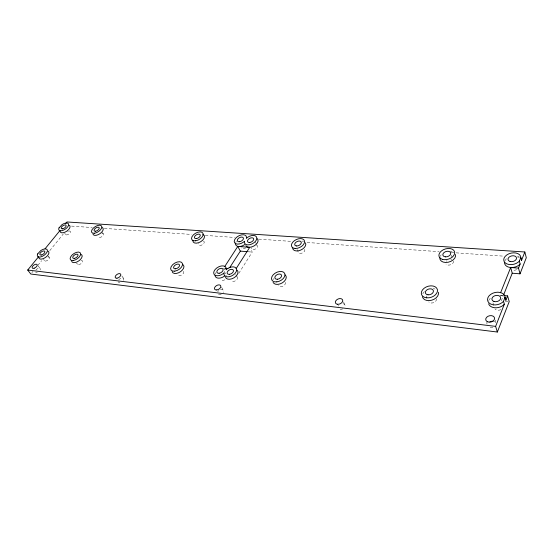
<?xml version="1.0" encoding="UTF-8"?>
<svg xmlns="http://www.w3.org/2000/svg" width="554" height="554" viewBox="0 0 554 554"><rect width="100%" height="100%" fill="white"/><g stroke="black" fill="none" stroke-linecap="round" stroke-linejoin="round"><path stroke-width="0.42" stroke-dasharray="2.77 2.08" d="M501.301 300.801L503.177 296.071M238.767 273.371L252.229 252.084L250.422 248.698M31.883 272.693L32.97 271.363M37.845 265.352L41.633 260.685M49.756 250.671L63.295 233.989M71.521 226.101L92.234 227.542M104.311 228.387L191.476 234.446M205.278 235.408L234.619 237.444M258.78 239.127L291.577 241.406M307.11 242.486L439.142 251.668M451.226 252.506L503.863 256.17M517.671 257.125L519.396 257.25M247.984 251.738L252.229 252.084M224.515 268.261L223.671 268.178L225.582 271.522M500.435 295.213L502.817 295.448M505.262 301.203L508.427 301.521M38.143 265.934L40.186 268.607M43.489 259.355L44.493 260.699M48.26 256.017L49.264 257.361M76.417 262.88L77.415 264.265M64.68 233.22L65.642 234.564M121.845 275.913L123.535 278.385M102.331 232.417L103.266 233.809M221.524 287.187L223.491 290.538M224.225 271.37L226.662 275.608M235.769 274.542L237.375 277.395M255.463 242.181L256.592 244.328M297.034 249.529L298.474 252.492M343.515 301.888L344.879 304.825M426.497 295.947L427.051 297.429M451.399 255.131L452.147 257.381M486.592 322.49L487.104 324.09M495.214 320.101L495.712 321.715M492.935 302.83L494.113 306.701M302.124 241.087A7.015 4.328 -25.7 0 1 303.55 241.364M504.881 260.996A8.656 5.748 -12.6 0 1 507.152 258.15M517.422 256.08A8.656 5.748 -12.6 0 1 519.174 256.8M440.278 256.28A8.088 5.332 -16.9 0 1 441.199 254.861M450.25 251.26A8.088 5.332 -16.9 0 1 452.092 251.578M215.312 273.918A6.842 4.155 -30 0 1 215.963 272.63M235.727 242.624A6.655 3.933 -28.4 0 1 236.329 241.406M422.82 293.8A8.296 5.734 -17.7 0 1 425.202 290.947M433.11 288.641A8.296 5.734 -17.7 0 1 434.987 289.029M118.695 279.957A3.172 1.773 -33.9 0 1 122.628 277.949A3.172 1.773 -33.9 0 1 123.23 280.497M119.927 282.512A3.172 1.773 -33.9 0 1 118.175 281.654M35.871 270.068A2.943 1.482 -35.6 0 1 39.196 268.205A2.943 1.482 -35.6 0 1 40.061 269.978M37.27 272.222A2.943 1.482 -35.6 0 1 35.65 272.249M220.45 289.749A3.462 2.154 -30.6 0 1 223.151 292.429M221.205 294.132A3.462 2.154 -30.6 0 1 217.646 294.139M217.694 291.778A3.462 2.154 -30.6 0 1 218.865 290.559M492.908 327.587A4.46 3.213 -12.6 0 1 488.676 327.075M494.23 321.521A4.46 3.213 -12.6 0 1 495.795 322.58M47.976 257.008A2.909 1.454 -35.1 0 1 49.244 258.524A2.909 1.454 -35.1 0 1 46.19 260.969A2.909 1.454 -35.1 0 1 44.403 259.874M68.987 231.032A2.825 1.399 -33.8 0 1 70.213 232.59A2.825 1.399 -33.8 0 1 66.93 234.875A2.825 1.399 -33.8 0 1 65.711 233.31M67.727 231.468A2.825 1.399 -33.8 0 1 68.371 231.191M101.874 233.49A2.915 1.503 -33.1 0 1 103.342 234.938A2.915 1.503 -33.1 0 1 100.322 237.382A2.915 1.503 -33.1 0 1 98.335 236.357M80.926 260.435A2.999 1.565 -34.4 0 1 82.352 262.021A2.999 1.565 -34.4 0 1 79.236 264.556A2.999 1.565 -34.4 0 1 77.276 263.406M342.94 303.71A3.85 2.638 -24.1 0 1 344.803 306.951M342.753 308.855A3.85 2.638 -24.1 0 1 338.459 308.82M338.092 306.154A3.85 2.638 -24.1 0 1 338.598 305.434M285.255 282.401A3.58 2.306 -27.3 0 1 282.658 286.293A3.58 2.306 -27.3 0 1 278.71 285.054M304.693 249.335A3.49 2.174 -25.6 0 1 302.228 253.012A3.49 2.174 -25.6 0 1 298.308 251.945M453.394 261.142A4.023 2.673 -16.7 0 1 450.797 264.687A4.023 2.673 -16.7 0 1 446.012 264.064M446.282 261.294A4.023 2.673 -16.7 0 1 446.96 260.65M450.804 259.501A4.023 2.673 -16.7 0 1 451.718 259.667M436.351 298.855A4.12 2.874 -17.5 0 1 433.623 302.623A4.12 2.874 -17.5 0 1 428.748 301.826M516.653 269.604A4.3 2.874 -12.4 0 1 512.395 270.054M488.78 300.552A8.878 6.205 -12.7 0 1 491.163 297.54M500.352 295.227A8.878 6.205 -12.7 0 1 503.503 296.383M237.05 276.938A3.435 2.126 -29.6 0 1 235.54 280.705A3.435 2.126 -29.6 0 1 231.26 280.504M245.761 247.846A3.31 1.974 -28.3 0 1 241.246 248.005M203.429 241.094A3.185 1.828 -30.1 0 1 203.65 243.587A3.185 1.828 -30.1 0 1 200.008 245.457A3.185 1.828 -30.1 0 1 198.54 243.601M183.443 271.349A3.276 1.925 -31.7 0 1 181.421 275.123A3.276 1.925 -31.7 0 1 177.841 274.209M256.509 245.062A3.345 2.008 -27.9 0 1 256.952 247.7A3.345 2.008 -27.9 0 1 253.123 249.653A3.345 2.008 -27.9 0 1 251.364 247.686M500.899 309.61A4.411 3.109 -12.5 0 1 494.985 308.973M224.827 279.812A3.4 2.084 -30 0 1 220.914 278.842M225.623 275.4A3.4 2.084 -30 0 1 226.267 275.553M272.956 279.888A7.202 4.598 -27.3 0 1 273.565 278.524"/><path stroke-width="0.83" d="M38.725 256.55L27.7 270.04L30.802 274.029L497.367 332.033L509.216 301.605L507.589 295.912L504.41 295.601M520.026 273.835L518.502 268.115L510.677 267.506L512.235 273.205L520.026 273.835L526.3 257.728L524.832 251.987L66.979 221.967L65.483 223.795M497.367 332.033L495.629 326.382L504.341 304.188L503.496 301.3L505.047 297.366L504.853 296.099A8.906 6.205 -12.9 0 0 492.79 293.211A8.906 6.205 -12.9 0 0 488.974 302.872A8.906 6.205 -12.9 0 0 502.346 302.442L503.496 301.3M505.047 297.366L505.885 300.261L507.589 295.912M518.502 268.115L520.123 263.995L519.354 261.086L520.802 257.416L520.587 256.246A8.684 5.741 -12.7 0 0 508.773 253.857A8.684 5.741 -12.7 0 0 505.213 262.88A8.684 5.741 -12.7 0 0 518.253 262.167L519.354 261.086M520.802 257.416L521.563 260.325L524.832 251.987M503.489 295.282L512.235 273.205M500.581 292.768L510.677 267.506M236.122 268.642L249.702 247.347L237.777 246.426L224.612 266.73M229.612 267.79L240.339 251.121L237.777 246.426M45.04 248.815L59.991 230.519M504.341 304.188L503.191 305.33A8.878 6.205 -12.7 0 1 494.625 307.747A8.878 6.205 -12.7 0 1 488.621 303.807M520.123 263.995L519.022 265.075A8.656 5.748 -12.6 0 1 509.652 267.381A8.656 5.748 -12.6 0 1 504.542 262.534M240.339 251.121L247.132 251.668M225.374 268.351L227.95 268.6M27.7 270.04L495.629 326.382M521.563 260.325L521.349 259.161A8.656 5.748 -12.6 0 0 520.518 257.845M505.885 300.261L505.684 298.994A8.878 6.205 -12.7 0 0 504.853 297.553M305.455 242.811A7.015 4.328 -25.7 0 1 300.497 250.186A7.015 4.328 -25.7 0 1 292.644 248.081M285.178 274.923A7.202 4.598 -27.3 0 1 282.381 282.824A7.202 4.598 -27.3 0 1 273.094 282.388M455.464 254.494A8.088 5.332 -16.9 0 1 448.221 262.229A8.088 5.332 -16.9 0 1 439.855 257.742M182.418 264.32A6.586 3.836 -31.7 0 1 180.701 271.571A6.586 3.836 -31.7 0 1 172.169 271.723M237.14 270.2A6.904 4.231 -29.6 0 1 234.079 277.741A6.904 4.231 -29.6 0 1 225.499 277.36M224.432 276.141A6.842 4.155 -30 0 1 218.137 278.136A6.842 4.155 -30 0 1 215.07 275.165M257.188 238.663A6.717 4.003 -27.9 0 1 254.362 245.747A6.717 4.003 -27.9 0 1 245.886 245.595M81.154 254.418A6.018 3.116 -34.4 0 1 78.786 260.899A6.018 3.116 -34.4 0 1 71.653 261.1M244.799 244.487A6.655 3.933 -28.4 0 1 238.636 246.488A6.655 3.933 -28.4 0 1 235.526 243.788M69.153 225.236A5.678 2.777 -33.8 0 1 66.826 231.129A5.678 2.777 -33.8 0 1 60.164 231.482M48.066 251.177A5.845 2.895 -35 0 1 45.525 257.416A5.845 2.895 -35 0 1 38.822 257.624M102.178 227.507A5.852 2.985 -33.1 0 1 100.032 233.622A5.852 2.985 -33.1 0 1 92.947 233.975M202.93 234.439A6.406 3.643 -30.1 0 1 200.749 241.696A6.406 3.643 -30.1 0 1 192.861 240.588M438.373 292.263A8.296 5.734 -17.7 0 1 431.857 300.164A8.296 5.734 -17.7 0 1 422.446 296.875M489.84 321.881A4.46 3.213 -12.6 0 1 493.185 321.285M246.544 237.396L246.392 238.317L247.396 237.458A6.731 3.996 -27.9 0 1 256.433 236.8A6.731 3.996 -27.9 0 1 251.765 244.03A6.731 3.996 -27.9 0 1 244.362 242.153L244.515 241.225L243.511 242.091A6.669 3.926 -28.4 0 1 234.619 242.777A6.669 3.926 -28.4 0 1 239.238 235.616A6.669 3.926 -28.4 0 1 246.544 237.396M226.267 268.801L226.087 269.784L227.126 268.884A6.918 4.224 -29.6 0 1 236.288 268.406A6.918 4.224 -29.6 0 1 231.357 276.051A6.918 4.224 -29.6 0 1 223.92 273.849L224.107 272.859L223.061 273.759A6.856 4.148 -30 0 1 214.045 274.272A6.856 4.148 -30 0 1 218.927 266.709A6.856 4.148 -30 0 1 226.267 268.801M59.077 227.826L58.766 228.594A5.685 2.77 -33.7 0 0 63.662 230.069A5.685 2.77 -33.7 0 0 68.564 224.086A5.685 2.77 -33.7 0 0 61.951 224.702L59.077 227.826M37.714 253.877L37.381 254.688A5.852 2.888 -35 0 0 42.236 256.384A5.852 2.888 -35 0 0 47.367 250.117A5.852 2.888 -35 0 0 40.719 250.616L37.714 253.877M295.116 248.448A7.029 4.321 -25.7 0 0 304.61 241.392A7.029 4.321 -25.7 0 0 294.326 240.72A7.029 4.321 -25.7 0 0 295.116 248.448M276.82 281.868A7.223 4.591 -27.4 0 0 284.659 273.378A7.223 4.591 -27.4 0 0 273.226 274.777A7.223 4.591 -27.4 0 0 276.82 281.868M337.538 304.291A3.871 2.631 -24.2 0 0 342.718 300.344A3.871 2.631 -24.2 0 0 336.88 299.686A3.871 2.631 -24.2 0 0 337.538 304.291M487.818 321.909A4.487 3.206 -12.8 0 0 494.59 318.515A4.487 3.206 -12.8 0 0 488.06 316.258A4.487 3.206 -12.8 0 0 487.818 321.909M216.794 289.957A3.476 2.147 -30.6 0 0 220.734 285.843A3.476 2.147 -30.6 0 0 215.423 286.466A3.476 2.147 -30.6 0 0 216.794 289.957M73.266 260.512A6.032 3.109 -34.3 0 0 80.642 253.587A6.032 3.109 -34.3 0 0 72.276 254.84A6.032 3.109 -34.3 0 0 73.266 260.512M62.623 228.802A2.846 1.385 -33.7 0 0 66.141 225.596A2.846 1.385 -33.7 0 0 62.221 226.254A2.846 1.385 -33.7 0 0 62.623 228.802M174.759 271.162A6.6 3.83 -31.6 0 0 182.418 263.462A6.6 3.83 -31.6 0 0 172.578 264.791A6.6 3.83 -31.6 0 0 174.759 271.162M41.238 255.006A2.929 1.447 -35 0 0 44.881 251.668A2.929 1.447 -35 0 0 40.934 252.278A2.929 1.447 -35 0 0 41.238 255.006M94.672 233.213A5.865 2.978 -33 0 0 101.784 226.565A5.865 2.978 -33 0 0 93.501 227.929A5.865 2.978 -33 0 0 94.672 233.213M195.68 240.796A6.419 3.636 -30.1 0 0 203.041 233.435A6.419 3.636 -30.1 0 0 193.339 234.903A6.419 3.636 -30.1 0 0 195.68 240.796M196.504 238.573A3.206 1.814 -30.1 0 0 200.195 234.896A3.206 1.814 -30.1 0 0 195.347 235.623A3.206 1.814 -30.1 0 0 196.504 238.573M95.648 231.212A2.929 1.489 -33 0 0 99.214 227.888A2.929 1.489 -33 0 0 95.08 228.567A2.929 1.489 -33 0 0 95.648 231.212M74.319 258.399A3.019 1.551 -34.3 0 0 78.017 254.937A3.019 1.551 -34.3 0 0 73.834 255.56A3.019 1.551 -34.3 0 0 74.319 258.399M426.712 297.83A8.317 5.734 -17.8 0 0 437.376 289.486A8.317 5.734 -17.8 0 0 424.129 288.239A8.317 5.734 -17.8 0 0 426.712 297.83M175.653 268.801A3.303 1.911 -31.6 0 0 179.496 264.957A3.303 1.911 -31.6 0 0 174.579 265.608A3.303 1.911 -31.6 0 0 175.653 268.801M116.956 278.191A3.185 1.766 -33.9 0 0 120.779 274.472A3.185 1.766 -33.9 0 0 116.222 275.075A3.185 1.766 -33.9 0 0 116.956 278.191M34.196 268.205A2.957 1.475 -35.5 0 0 37.125 264.597A2.957 1.475 -35.5 0 0 32.783 266.079A2.957 1.475 -35.5 0 0 34.196 268.205M277.506 279.251A3.608 2.292 -27.4 0 0 281.439 275.013A3.608 2.292 -27.4 0 0 275.726 275.698A3.608 2.292 -27.4 0 0 277.506 279.251M296.542 245.969A3.518 2.161 -25.7 0 0 301.3 242.444A3.518 2.161 -25.7 0 0 296.168 242.098A3.518 2.161 -25.7 0 0 296.542 245.969M510.075 261.474A4.342 2.874 -12.7 0 0 516.55 258.212A4.342 2.874 -12.7 0 0 510.186 256.419A4.342 2.874 -12.7 0 0 510.075 261.474M445.499 256.855A4.058 2.666 -17 0 0 450.658 252.873A4.058 2.666 -17 0 0 444.169 252.437A4.058 2.666 -17 0 0 445.499 256.855M493.981 301.48A4.453 3.102 -12.9 0 0 500.678 298.121A4.453 3.102 -12.9 0 0 494.189 296.016A4.453 3.102 -12.9 0 0 493.981 301.48M428.02 294.811A4.155 2.867 -17.8 0 0 433.373 290.656A4.155 2.867 -17.8 0 0 426.753 290.012A4.155 2.867 -17.8 0 0 428.02 294.811M249.847 242.465A3.366 2.001 -27.9 0 0 253.587 238.601A3.366 2.001 -27.9 0 0 248.344 239.349A3.366 2.001 -27.9 0 0 249.847 242.465M219.128 273.261A3.428 2.078 -30 0 0 223.013 269.251A3.428 2.078 -30 0 0 217.764 269.916A3.428 2.078 -30 0 0 219.128 273.261M442.411 259.355A8.109 5.325 -17 0 0 454.696 253.109A8.109 5.325 -17 0 0 443.283 249.771A8.109 5.325 -17 0 0 442.411 259.355M229.46 274.32A3.462 2.112 -29.6 0 0 233.359 270.269A3.462 2.112 -29.6 0 0 228.026 270.941A3.462 2.112 -29.6 0 0 229.46 274.32M239.612 241.717A3.338 1.96 -28.4 0 0 243.338 237.895A3.338 1.96 -28.4 0 0 238.172 238.636A3.338 1.96 -28.4 0 0 239.612 241.717"/></g></svg>
